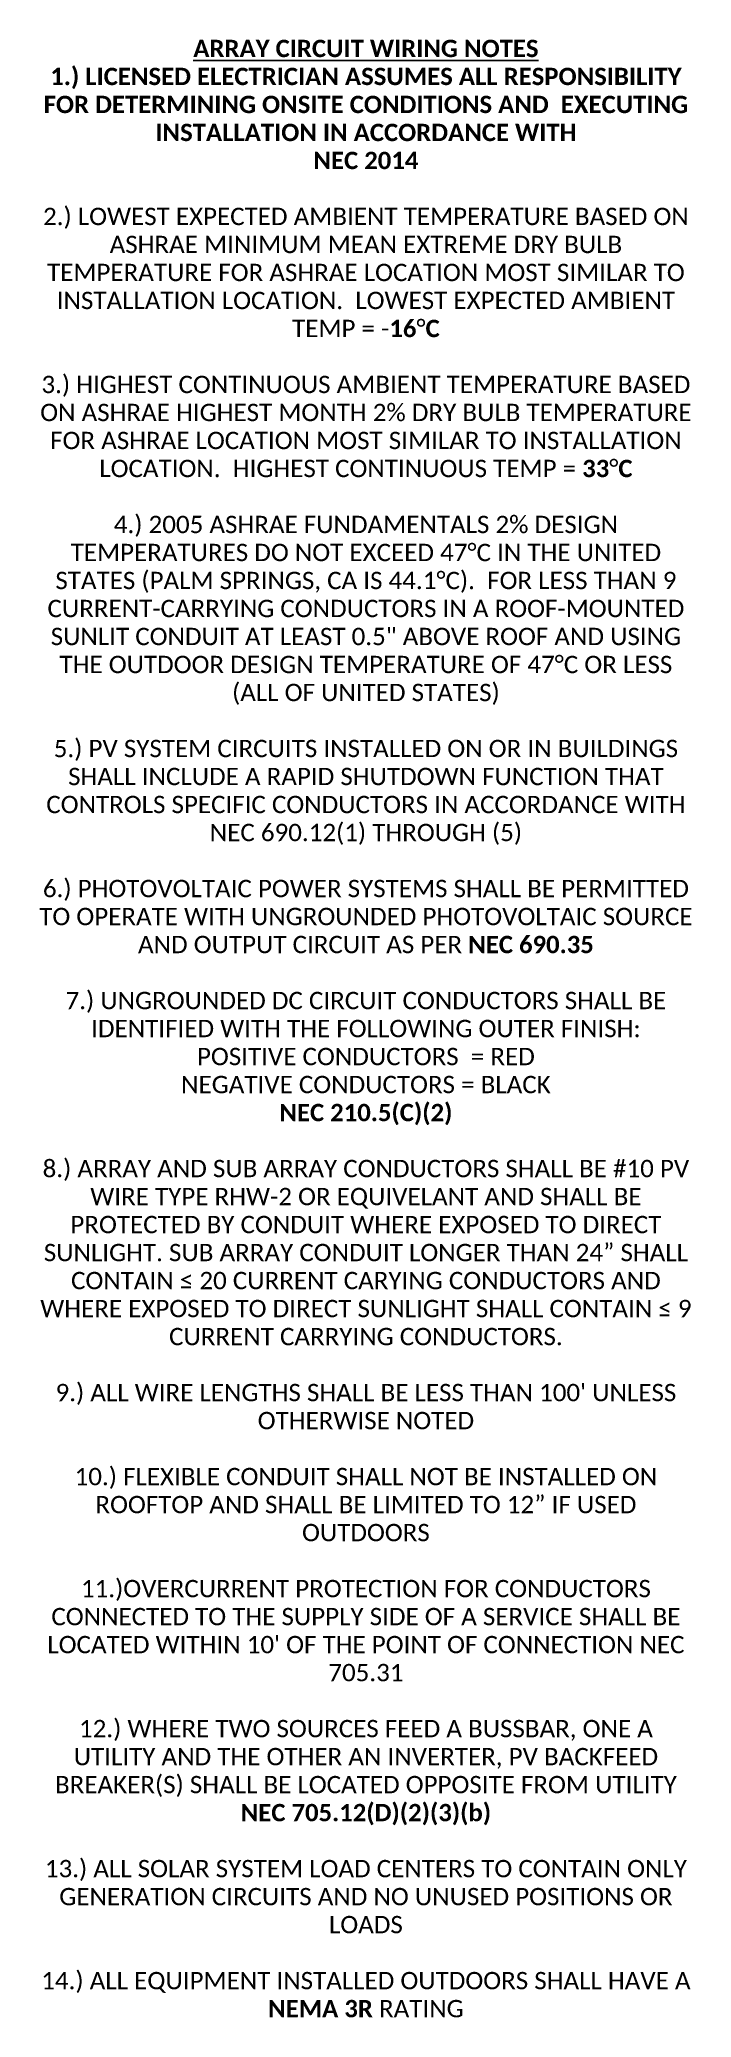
# Model space of a CAD drawing. Header units: feet. Extents: x 4 to 138, y 157 to 561.
import ezdxf

# ---------------------------------------------------------------- set-up
doc = ezdxf.new("R2010")
doc.units = ezdxf.units.FT
doc.header["$MEASUREMENT"] = 0
doc.layers.add('LOCKED (PRINT)', color=7, linetype='Continuous')
doc.styles.get("Standard").update_dxf_attribs({"font": 'calibri.ttf'})

msp = doc.modelspace()

# ---------------------------------------------------------------- texts
at = {"layer": 'LOCKED (PRINT)', "color": 1, "insert": (71.07, 358.95), "char_height": 3.5433, "attachment_point": 5, "line_spacing_factor": 0.97}
msp.add_mtext_dynamic_manual_height_columns('{\\fCalibri|b1|i0|c0|p34;\\LARRAY CIRCUIT WIRING NOTES\\l\\P1.) LICENSED ELECTRICIAN ASSUMES ALL RESPONSIBILITY FOR DETERMINING ONSITE CONDITIONS AND  EXECUTING INSTALLATION IN ACCORDANCE WITH\\PNEC 2014}\\P\\P2.) LOWEST EXPECTED AMBIENT TEMPERATURE BASED ON ASHRAE MINIMUM MEAN EXTREME DRY BULB TEMPERATURE FOR ASHRAE LOCATION MOST SIMILAR TO INSTALLATION LOCATION.  LOWEST EXPECTED AMBIENT TEMP = -{\\fCalibri|b1|i0|c0|p34;16}°{\\fCalibri|b1|i0|c0|p34;C\\P}\\P3.) HIGHEST CONTINUOUS AMBIENT TEMPERATURE BASED ON ASHRAE HIGHEST MONTH 2% DRY BULB TEMPERATURE FOR ASHRAE LOCATION MOST SIMILAR TO INSTALLATION LOCATION.  HIGHEST CONTINUOUS TEMP = {\\fCalibri|b1|i0|c0|p34;33}°{\\fCalibri|b1|i0|c0|p34;C}\\P\\P4.) 2005 ASHRAE FUNDAMENTALS 2% DESIGN TEMPERATURES DO NOT EXCEED 47°C IN THE UNITED STATES (PALM SPRINGS, CA IS 44.1°C).  FOR LESS THAN 9 CURRENT-CARRYING CONDUCTORS IN A ROOF-MOUNTED SUNLIT CONDUIT AT LEAST 0.5" ABOVE ROOF AND USING THE OUTDOOR DESIGN TEMPERATURE OF 47°C OR LESS (ALL OF UNITED STATES)\\P\\P5.) PV SYSTEM CIRCUITS INSTALLED ON OR IN BUILDINGS SHALL INCLUDE A RAPID SHUTDOWN FUNCTION THAT CONTROLS SPECIFIC CONDUCTORS IN ACCORDANCE WITH NEC 690.12(1) THROUGH (5)\\P\\P6.) PHOTOVOLTAIC POWER SYSTEMS SHALL BE PERMITTED TO OPERATE WITH UNGROUNDED PHOTOVOLTAIC SOURCE AND OUTPUT CIRCUIT AS PER {\\fCalibri|b1|i0|c0|p34;NEC 690.35\\P\\P}7.) UNGROUNDED DC CIRCUIT CONDUCTORS SHALL BE IDENTIFIED WITH THE FOLLOWING OUTER FINISH: POSITIVE CONDUCTORS  = RED\\PNEGATIVE CONDUCTORS = BLACK\\P{\\fCalibri|b1|i0|c0|p34;NEC 210.5(C)(2) \\P}\\P8.) ARRAY AND SUB ARRAY CONDUCTORS SHALL BE #10 PV WIRE TYPE RHW-2 OR EQUIVELANT AND SHALL BE PROTECTED BY CONDUIT WHERE EXPOSED TO DIRECT SUNLIGHT. SUB ARRAY CONDUIT LONGER THAN 24” SHALL CONTAIN ≤ 20 CURRENT CARYING CONDUCTORS AND WHERE EXPOSED TO DIRECT SUNLIGHT SHALL CONTAIN ≤ 9 CURRENT CARRYING CONDUCTORS.\\P\\P9.) ALL WIRE LENGTHS SHALL BE LESS THAN 100\' UNLESS OTHERWISE NOTED  \\P\\P10.) FLEXIBLE CONDUIT SHALL NOT BE INSTALLED ON ROOFTOP AND SHALL BE LIMITED TO 12” IF USED OUTDOORS \\P\\P11.)OVERCURRENT PROTECTION FOR CONDUCTORS CONNECTED TO THE SUPPLY SIDE OF A SERVICE SHALL BE LOCATED WITHIN 10\' OF THE POINT OF CONNECTION NEC 705.31\\P\\P12.) WHERE TWO SOURCES FEED A BUSSBAR, ONE A UTILITY AND THE OTHER AN INVERTER, PV BACKFEED BREAKER(S) SHALL BE LOCATED OPPOSITE FROM UTILITY\\P{\\fCalibri|b1|i0|c0|p34;NEC 705.12(D)(2)(3)(b)} \\P\\P13.) ALL SOLAR SYSTEM LOAD CENTERS TO CONTAIN ONLY GENERATION CIRCUITS AND NO UNUSED POSITIONS OR LOADS\\P\\P14.) ALL EQUIPMENT INSTALLED OUTDOORS SHALL HAVE A {\\fCalibri|b1|i0|c0|p34;NEMA 3R} RATING', width=133.5006, gutter_width=7.17, heights=[0], dxfattribs=at)

doc.saveas('drawing.dxf')
